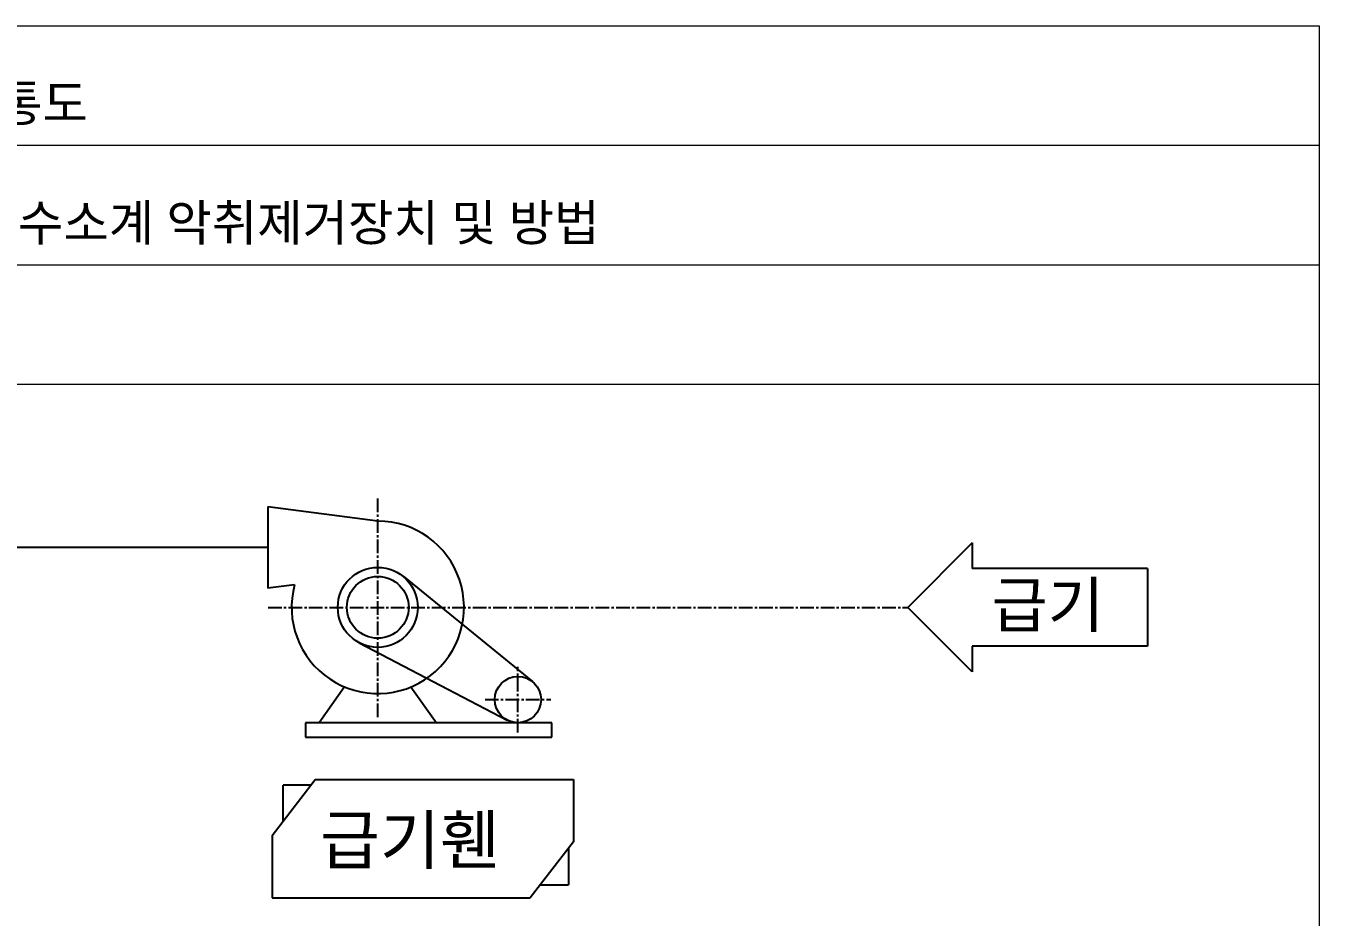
# Model space of a CAD drawing. Header units: millimetres. Extents: x 169673 to 334584, y 156879 to 224061.
# Drawn here: x 189592 to 192435, y 209395 to 211354 of the extents above; entities that cross this region are included whole.
import ezdxf

# ---------------------------------------------------------------- set-up
doc = ezdxf.new("R2010")
doc.units = ezdxf.units.MM
doc.header["$LTSCALE"] = 40
doc.header["$MEASUREMENT"] = 0
doc.linetypes.add('CENTER2', pattern=[1.125, 0.75, -0.125, 0.125, -0.125])
doc.layers.get('0').update_dxf_attribs({"linetype": 'CONTINUOUS'})
for name, color, linetype in [('A-XXXX-TXT2', 3, 'CONTINUOUS'), ('DUCT', 4, 'CONTINUOUS'), ('WL', 5, 'CONTINUOUS'), ('장비', 5, 'CONTINUOUS')]:
    doc.layers.add(name, color=color, linetype=linetype)
doc.styles.add('맑은 고딕', font='malgun.ttf')

msp = doc.modelspace()

# ---------------------------------------------------------------- linework, layer by layer
at = {"linetype": 'Continuous', "lineweight": 15}
for p, q in [((187982.4, 211091.1), (192434.8, 211091.1)), ((187982.4, 210828.7), (192434.8, 210828.7)), ((187982.4, 210566.3), (192434.8, 210566.3))]:
    msp.add_line(p, q, dxfattribs=at)
at = {"color": 1, "linetype": 'CENTER2'}
for p, q in [((190365.5, 209834.7, 0), (190365.5, 210317.2, 0)), ((190124.2, 210075.9, 0), (191530.6, 210075.9, 0)), ((190673.6, 209800.7, 0), (190673.6, 209945.5, 0)), ((190601.2, 209873.1, 0), (190745.9, 209873.1, 0))]:
    msp.add_line(p, q, dxfattribs=at)
at = {"color": 3}
for p, q in [((190133.1, 209574.3), (190228.1, 209697.9)), ((190218, 209684.8), (190157.6, 209684.8)), ((190157.6, 209606.2), (190157.6, 209684.8)), ((190228.1, 209697.9), (190795.8, 209697.9)), ((190795.8, 209697.9), (190795.8, 209561)), ((190133.1, 209574.3), (190133.1, 209437.5)), ((190795.8, 209561), (190700.8, 209437.5)), ((190784.6, 209546.4), (190784.6, 209466.4)), ((190723, 209466.4), (190784.6, 209466.4)), ((190133.1, 209437.5), (190700.8, 209437.5))]:
    msp.add_line(p, q, dxfattribs=at)
at = {"linetype": 'Continuous', "lineweight": 15}
msp.add_lwpolyline([(187982.4, 211353.5), (192434.8, 211353.5), (192434.8, 207436.9), (187982.4, 207436.9)], close=True, dxfattribs=at)
at = {"layer": 'DUCT'}
msp.add_line((190123.4, 210207.4, 0), (189160.9, 210207.4, 0), dxfattribs=at)
at = {"layer": 'WL', "color": 2}
for p, q in [((191672.2, 210217.5, 0), (191530.6, 210075.9, 0)), ((191672.2, 210217.5, 0), (191672.2, 210161, 0)), ((192057.8, 210161, 0), (191672.2, 210161, 0)), ((192057.8, 210161, 0), (192057.8, 209990.8, 0)), ((191672.2, 209934.4, 0), (191530.6, 210075.9, 0)), ((192057.8, 209990.8, 0), (191672.2, 209990.8, 0)), ((191672.2, 209990.8, 0), (191672.2, 209934.4, 0))]:
    msp.add_line(p, q, dxfattribs=at)
at = {"layer": '장비'}
for p, q in [((190123.4, 210297, 0), (190123.4, 210117.7, 0)), ((190365.5, 210265.5, 0), (190123.4, 210297, 0)), ((190182.5, 210125.4, 0), (190123.4, 210117.7, 0)), ((190420.9, 210144.2, 0), (190705.7, 209912.6, 0)), ((190324.7, 209998.1, 0), (190650, 209828, 0)), ((190292.5, 209901, 0), (190236.4, 209822.2, 0)), ((190438.4, 209901, 0), (190494.5, 209822.2, 0)), ((190206.6, 209822.2, 0), (190206.6, 209790.4, 0)), ((190748, 209822.2, 0), (190206.6, 209822.2, 0)), ((190748, 209790.4, 0), (190748, 209822.2, 0)), ((190206.6, 209790.4, 0), (190748, 209790.4, 0))]:
    msp.add_line(p, q, dxfattribs=at)
for centre, radius in [((190365.5, 210075.9, 0), 87.9), ((190365.5, 210075.9, 0), 67.9), ((190673.6, 209873.1, 0), 50.9)]:
    msp.add_circle(centre, radius, dxfattribs=at)
msp.add_arc((190365.5, 210075.9, 0), 189.5, 164.8814, 90, dxfattribs=at)

# ---------------------------------------------------------------- texts
at = {"layer": 'A-XXXX-TXT2', "style": '맑은 고딕'}
for s, height, p in [('급배기 및 오존 탈취 시스템 계통도', 79.522, (188196.5, 211143.7)), ('초미세기포 오존을 이용한 황화수소계 악취제거장치 및 방법', 79.522, (188196.5, 210881.3)), ('급기', 98.59, (191714.5, 210031.9, 0)), ('급기휀', 105.26, (190238.3, 209512.1))]:
    msp.add_text(s, height=height, dxfattribs=at).set_placement(p)

doc.saveas('drawing.dxf')
